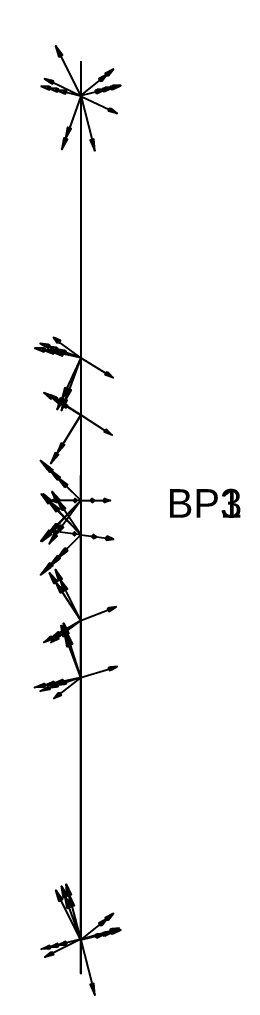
# Model space of a CAD drawing. Header units: millimetres. Extents: x -4365 to 13, y -88 to 88.
# Drawn here: x -25.7 to 12.9, y -83.7 to 87.3 of the extents above; entities that cross this region are included whole.
import ezdxf

# ---------------------------------------------------------------- set-up
doc = ezdxf.new("R2010")
doc.units = ezdxf.units.MM
for name, color, linetype in [('AutoDetect_1_7', 1, 'Continuous'), ('AutoDetect_2_14', 1, 'Continuous'), ('AutoDetect_3_13', 1, 'Continuous'), ('AutoDetect_3_3', 1, 'Continuous'), ('AutoDetect_3_6', 1, 'Continuous'), ('AutoDetect_4_0', 1, 'Continuous'), ('AutoDetect_4_15', 1, 'Continuous'), ('AutoDetect_4_8', 1, 'Continuous'), ('Rippe_ID_GUID_FC942D2B_D95B_420f_88DC_CD9C9856C09B', 1, 'Continuous')]:
    doc.layers.add(name, color=color, linetype=linetype)
doc.styles.get("Standard").update_dxf_attribs({"font": 'arial.ttf'})

# ---------------------------------------------------------------- blocks, each defined once
blk = doc.blocks.new('Kontrollpunkt')
at = {"color": 0}
for q in [(0, 6), (8, 0), (0, 0, 4)]:
    blk.add_line((0, 0), q, dxfattribs=at)
for points in [[(0.25, 8, -0.25), (-0.25, 8, -0.25), (-0.25, 8, 0.25), (0, 10, 0), (-0.25, 8, -0.25), (0.25, 8, 0.25), (0, 10, 0), (0.25, 8, -0.25), (0.25, 8, 0.25), (-0.25, 8, 0.25)], [(0.25, 6, -0.25), (-0.25, 6, -0.25), (-0.25, 6, 0.25), (0, 8, 0), (-0.25, 6, -0.25), (0.25, 6, 0.25), (0, 8, 0), (0.25, 6, -0.25), (0.25, 6, 0.25), (-0.25, 6, 0.25)], [(0.25, 0.25, 4), (-0.25, 0.25, 4), (-0.25, -0.25, 4), (0, 0, 6), (-0.25, 0.25, 4), (0.25, -0.25, 4), (0, 0, 6), (0.25, 0.25, 4), (0.25, -0.25, 4), (-0.25, -0.25, 4)], [(0.25, 0.25, 6), (-0.25, 0.25, 6), (-0.25, -0.25, 6), (0, 0, 8), (-0.25, 0.25, 6), (0.25, -0.25, 6), (0, 0, 8), (0.25, 0.25, 6), (0.25, -0.25, 6), (-0.25, -0.25, 6)], [(0.25, 0.25, 8), (-0.25, 0.25, 8), (-0.25, -0.25, 8), (0, 0, 10), (-0.25, 0.25, 8), (0.25, -0.25, 8), (0, 0, 10), (0.25, 0.25, 8), (0.25, -0.25, 8), (-0.25, -0.25, 8)], [(8, 0.25, -0.25), (8, 0.25, 0.25), (8, -0.25, 0.25), (10, 0, 0), (8, 0.25, 0.25), (8, -0.25, -0.25), (10, 0, 0), (8, 0.25, -0.25), (8, -0.25, -0.25), (8, -0.25, 0.25)]]:
    blk.add_polyline3d(points, dxfattribs=at)

msp = doc.modelspace()

# ---------------------------------------------------------------- linework, layer by layer
at = {"layer": 'AutoDetect_1_7', "color": 1}
msp.add_line((-15, 80, -445), (-15, -80, -445), dxfattribs=at)
at = {"layer": 'AutoDetect_2_14', "color": 1}
msp.add_line((-15, 80, -303), (-15, -80, -303), dxfattribs=at)
at = {"layer": 'AutoDetect_3_13', "color": 1}
msp.add_line((-15, -79.9, -441), (-15, -18, -441), dxfattribs=at)
at = {"layer": 'AutoDetect_3_13', "color": 1, "extrusion": (1, 0, 0)}
msp.add_arc((-18, -426, -15), 15, 270, 315, dxfattribs=at)
at = {"layer": 'AutoDetect_3_3', "color": 1}
msp.add_line((-15, -3, -322), (-15, -3, -426), dxfattribs=at)
at = {"layer": 'AutoDetect_3_3', "color": 1, "extrusion": (-1, 0, 0)}
for centre, start, end in [((18, -322, 15), 135, 180), ((18, -426, 15), 180, 225)]:
    msp.add_arc(centre, 15, start, end, dxfattribs=at)
at = {"layer": 'AutoDetect_3_6', "color": 1}
msp.add_line((-15, -79.9, -307), (-15, -18, -307), dxfattribs=at)
at = {"layer": 'AutoDetect_3_6', "color": 1, "extrusion": (-1, 0, 0)}
msp.add_arc((18, -322, 15), 15, 90, 135, dxfattribs=at)
at = {"layer": 'AutoDetect_4_0', "color": 1}
msp.add_line((-15, 3, -426), (-15, 3, -322), dxfattribs=at)
at = {"layer": 'AutoDetect_4_0', "color": 1, "extrusion": (-1, 0, 0)}
for centre, start, end in [((-18, -426, 15), 315, 0), ((-18, -322, 15), 0, 45)]:
    msp.add_arc(centre, 15, start, end, dxfattribs=at)
at = {"layer": 'AutoDetect_4_15', "color": 1}
msp.add_line((-15, 79.9, -441), (-15, 18, -441), dxfattribs=at)
at = {"layer": 'AutoDetect_4_15', "color": 1, "extrusion": (-1, 0, 0)}
msp.add_arc((-18, -426, 15), 15, 270, 315, dxfattribs=at)
at = {"layer": 'AutoDetect_4_8', "color": 1}
msp.add_line((-15, 79.9, -307), (-15, 18, -307), dxfattribs=at)
at = {"layer": 'AutoDetect_4_8', "color": 1, "extrusion": (1, 0, 0)}
msp.add_arc((18, -322, -15), 15, 90, 135, dxfattribs=at)

# ---------------------------------------------------------------- block references
at = {"layer": 'AutoDetect_1_7', "color": 1, "extrusion": (0.696364, 0.173648, -0.696364), "rotation": 341.9218654017965}
for p in [(75.43, -317.04, 312.29), (-68.17, -341.97, 286.59)]:
    msp.add_blockref('Kontrollpunkt', p, dxfattribs=at)
at = {"layer": 'AutoDetect_2_14', "color": 1, "extrusion": (0.696364, 0.173648, 0.696364), "rotation": 180}
for p in [(75.43, -219.79, -208.59), (-68.17, -194.86, -234.29)]:
    msp.add_blockref('Kontrollpunkt', p, dxfattribs=at)
at = {"layer": 'AutoDetect_3_13', "color": 1, "extrusion": (-0.650895, -0.390731, 0.650895), "rotation": 83.40411446479466}
msp.add_blockref('Kontrollpunkt', (7.71, -349.19, -270.25), dxfattribs=at)
at = {"layer": 'AutoDetect_3_13', "color": 1, "extrusion": (-0.712041, -0.238492, 0.660393), "rotation": 88.7962638824899}
msp.add_blockref('Kontrollpunkt', (21.79, -346.42, -273.88), dxfattribs=at)
at = {"layer": 'AutoDetect_3_13', "color": 1, "extrusion": (-0.696364, -0.173648, 0.696364), "rotation": 91.4177731969594}
msp.add_blockref('Kontrollpunkt', (68.07, -339.09, -283.82), dxfattribs=at)
at = {"layer": 'AutoDetect_3_3', "color": 1, "extrusion": (-0.650895, -0.650895, -0.390731), "rotation": 116.9856821999535}
msp.add_blockref('Kontrollpunkt', (-8.49, -291.43, 137.53), dxfattribs=at)
at = {"layer": 'AutoDetect_3_3', "color": 1, "extrusion": (-0.704416, -0.704416, -0.087156), "rotation": 96.48008768721698}
msp.add_blockref('Kontrollpunkt', (-8.49, -319.67, 40.74), dxfattribs=at)
at = {"layer": 'AutoDetect_3_3', "color": 1, "extrusion": (-0.696364, -0.696364, 0.173648), "rotation": 77.24859307823723}
for p in [(-8.49, -358.71, -50.33), (-8.49, -411.89, -59.7)]:
    msp.add_blockref('Kontrollpunkt', p, dxfattribs=at)
at = {"layer": 'AutoDetect_3_3', "color": 1, "extrusion": (-0.650895, -0.650895, 0.390731), "rotation": 63.01431780004646}
msp.add_blockref('Kontrollpunkt', (-8.49, -397.11, -154.74), dxfattribs=at)
at = {"layer": 'AutoDetect_3_6', "color": 1, "extrusion": (-0.650895, -0.390731, -0.650895), "rotation": 86.34572295680387}
msp.add_blockref('Kontrollpunkt', (7.71, -218.66, 216.62), dxfattribs=at)
at = {"layer": 'AutoDetect_3_6', "color": 1, "extrusion": (-0.810626, -0.173648, -0.559225), "rotation": 74.78795316164403}
msp.add_blockref('Kontrollpunkt', (24.24, -243.03, 188.7), dxfattribs=at)
at = {"layer": 'AutoDetect_3_6', "color": 1, "extrusion": (-0.696364, -0.173648, -0.696364), "rotation": 81.2348063681018}
msp.add_blockref('Kontrollpunkt', (68.07, -197.74, 237.06), dxfattribs=at)
at = {"layer": 'AutoDetect_4_0', "color": 1, "extrusion": (-0.650895, 0.650895, 0.390731), "rotation": 291.3421348077551}
msp.add_blockref('Kontrollpunkt', (8.49, -397.11, -154.74), dxfattribs=at)
at = {"layer": 'AutoDetect_4_0', "color": 1, "extrusion": (-0.704416, 0.704416, 0.087156), "rotation": 274.9810693937002}
msp.add_blockref('Kontrollpunkt', (8.49, -425.49, -24.45), dxfattribs=at)
at = {"layer": 'AutoDetect_4_0', "color": 1, "extrusion": (-0.696364, 0.696364, -0.173648), "rotation": 260.1489238834161}
for p in [(8.49, -377.93, 79.56), (8.49, -324.75, 70.19)]:
    msp.add_blockref('Kontrollpunkt', p, dxfattribs=at)
at = {"layer": 'AutoDetect_4_0', "color": 1, "extrusion": (-0.650895, 0.650895, -0.390731), "rotation": 248.6578651922448}
msp.add_blockref('Kontrollpunkt', (8.49, -291.43, 137.53), dxfattribs=at)
at = {"layer": 'AutoDetect_4_15', "color": 1, "extrusion": (-0.696364, 0.173648, 0.696364), "rotation": 261.8614270189084}
msp.add_blockref('Kontrollpunkt', (-68.07, -339.09, -283.82), dxfattribs=at)
at = {"layer": 'AutoDetect_4_15', "color": 1, "extrusion": (-0.807946, 0.173648, 0.563089), "rotation": 255.7307921486725}
msp.add_blockref('Kontrollpunkt', (-24.22, -376.01, -231.34), dxfattribs=at)
at = {"layer": 'AutoDetect_4_15', "color": 1, "extrusion": (-0.650895, 0.390731, 0.650895), "rotation": 268.7304672588111}
msp.add_blockref('Kontrollpunkt', (-7.71, -349.19, -270.25), dxfattribs=at)
at = {"layer": 'AutoDetect_4_8', "color": 1, "extrusion": (-0.696364, 0.173648, -0.696364), "rotation": 278.1385729810916}
msp.add_blockref('Kontrollpunkt', (-68.07, -197.74, 237.06), dxfattribs=at)
at = {"layer": 'AutoDetect_4_8', "color": 1, "extrusion": (-0.710718, 0.252942, -0.65643), "rotation": 277.9566930711569}
msp.add_blockref('Kontrollpunkt', (-21.35, -216.16, 219.27), dxfattribs=at)
at = {"layer": 'AutoDetect_4_8', "color": 1, "extrusion": (-0.650895, 0.390731, -0.650895), "rotation": 271.2695327411889}
msp.add_blockref('Kontrollpunkt', (-7.71, -218.66, 216.62), dxfattribs=at)

# ---------------------------------------------------------------- texts
at = {"layer": 'Rippe_ID_GUID_FC942D2B_D95B_420f_88DC_CD9C9856C09B', "color": 5}
for s, p in [('BP3', (0, 0, -102.5)), ('BP1', (0, 0))]:
    msp.add_text(s, height=5, dxfattribs=at).set_placement(p)

doc.saveas('drawing.dxf')
